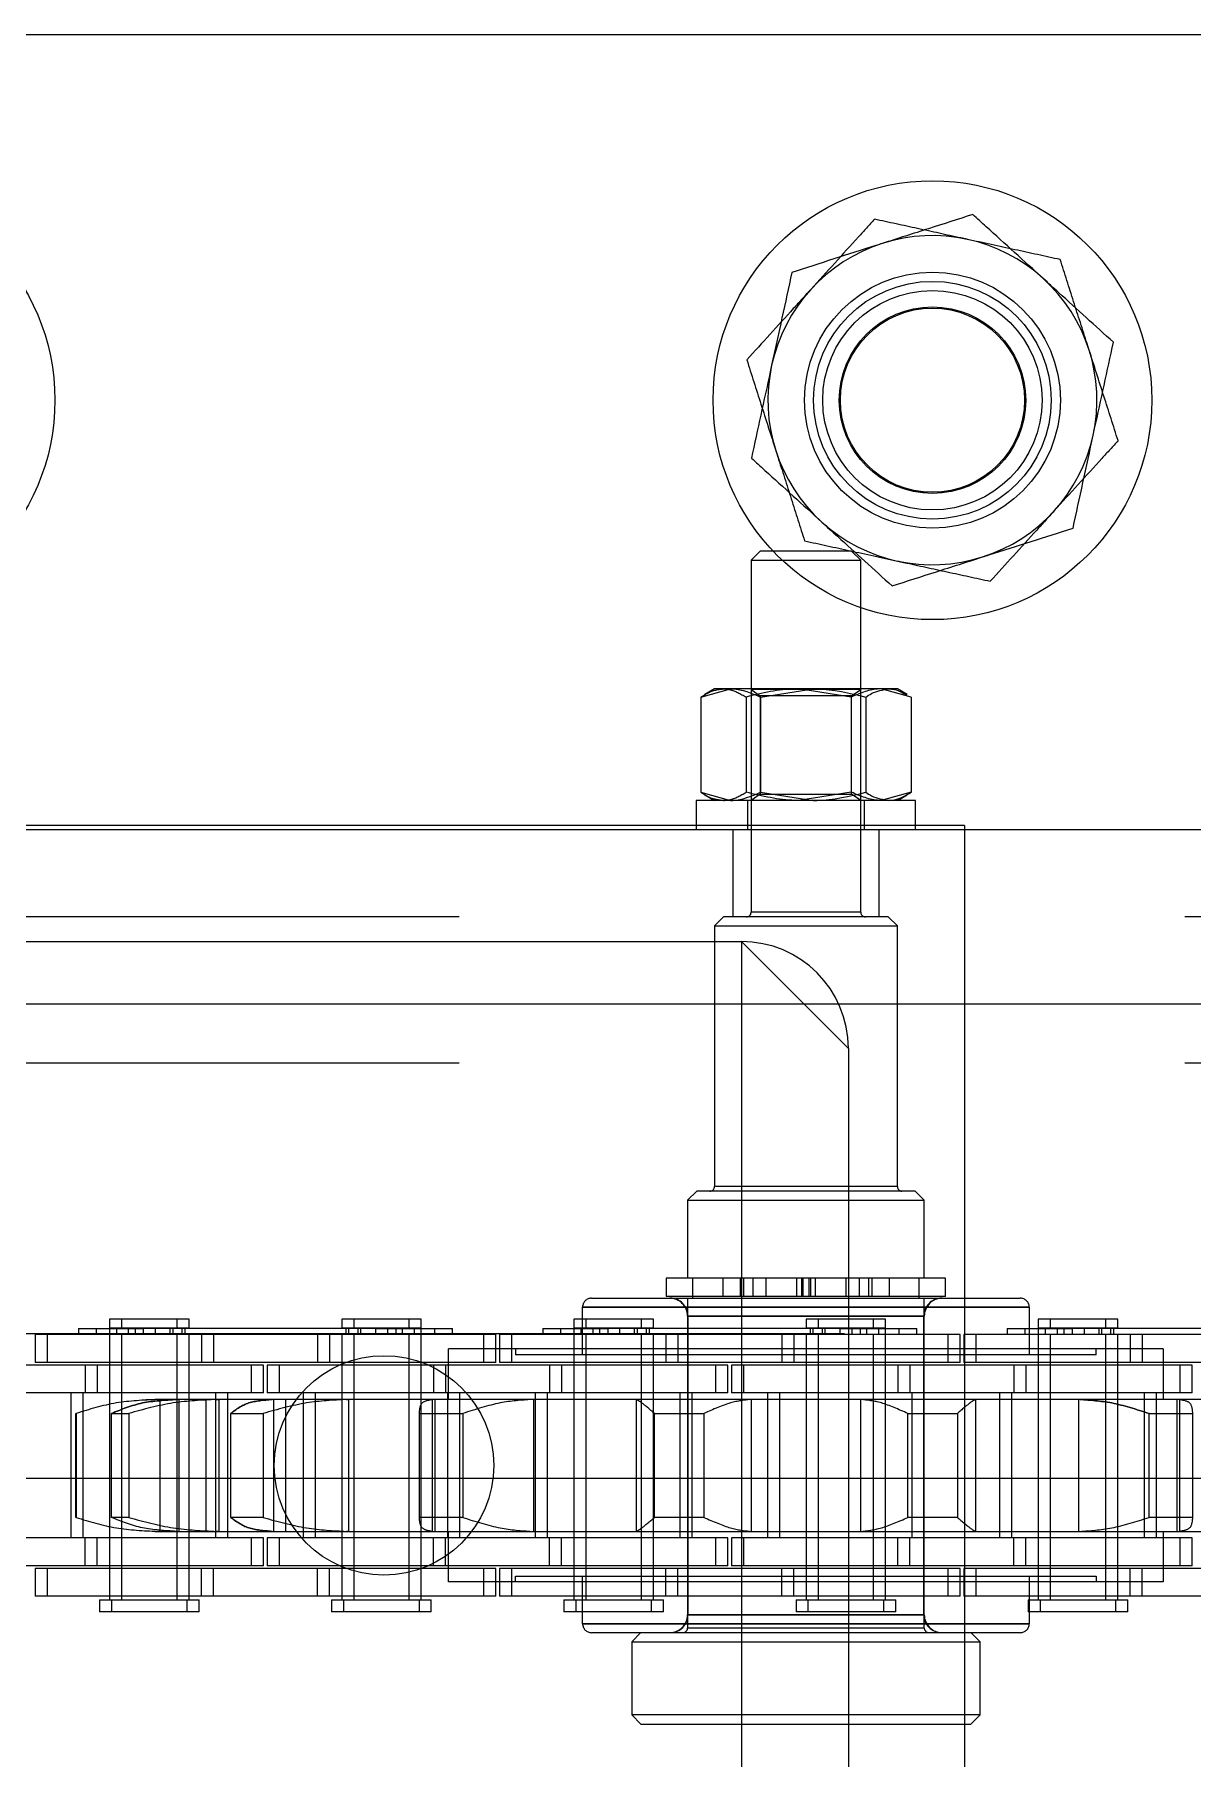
# Model space of a CAD drawing. Header units: metres. Extents: x 0 to 21025, y 0 to 14850.
# Drawn here: x 4612.4 to 4675.7, y 9285.4 to 9379.6 of the extents above; entities that cross this region are included whole.
import ezdxf

# ---------------------------------------------------------------- set-up
doc = ezdxf.new("R2010")
doc.units = ezdxf.units.M
doc.header["$LTSCALE"] = 25
doc.linetypes.add('HIDDEN2', pattern=[4.7625, 3.175, -1.5875])
doc.layers.add('SL4', color=4, linetype='Continuous')
doc.layers.add('ST1', color=7, linetype='HIDDEN2')

msp = doc.modelspace()

# ---------------------------------------------------------------- linework, layer by layer
at = {"layer": 'SL4'}
for p, q in [((4581.499, 9379.634), (4681.499, 9379.634)), ((4652.079, 9351.384), (4651.579, 9350.884)), ((4651.579, 9350.884), (4651.579, 9343.849)), ((4651.579, 9350.884), (4657.579, 9350.884)), ((4657.079, 9351.384), (4652.079, 9351.384)), ((4657.579, 9350.884), (4657.079, 9351.384)), ((4657.579, 9343.849), (4657.579, 9350.884)), ((4648.823, 9343.402), (4650.46, 9343.849)), ((4649.579, 9343.849), (4649.041, 9343.538)), ((4650.46, 9343.849), (4649.579, 9343.849)), ((4654.974, 9343.849), (4650.46, 9343.849)), ((4652.096, 9343.402), (4654.974, 9343.849)), ((4659.093, 9343.849), (4654.974, 9343.849)), ((4659.579, 9343.849), (4659.093, 9343.849)), ((4660.117, 9343.538), (4659.579, 9343.849)), ((4648.823, 9343.402), (4649.061, 9343.546)), ((4648.823, 9343.402), (4648.823, 9338.195)), ((4652.096, 9343.402), (4652.096, 9338.195)), ((4657.852, 9343.402), (4657.852, 9338.195)), ((4660.334, 9343.402), (4660.334, 9338.195)), ((4648.823, 9338.195), (4650.46, 9337.749)), ((4648.823, 9338.195), (4649.061, 9338.052)), ((4652.096, 9338.195), (4654.974, 9337.749)), ((4648.579, 9337.749), (4648.579, 9336.149)), ((4660.579, 9337.749), (4648.579, 9337.749)), ((4649.041, 9338.059), (4649.579, 9337.749)), ((4659.579, 9337.749), (4660.117, 9338.059)), ((4660.579, 9336.149), (4660.579, 9337.749)), ((4648.579, 9336.384), (4599.749, 9336.384)), ((4663.249, 9336.384), (4660.579, 9336.384)), ((4663.249, 9336.384), (4663.249, 9336.149)), ((4873.736, 9336.149), (3548.761, 9336.149)), ((3548.761, 9326.624), (4873.736, 9326.624))]:
    msp.add_line(p, q, dxfattribs=at)
for start, end in [(47.73252, 107.73252), (107.73252, 167.73252), (347.73252, 47.73252), (167.73252, 227.73252), (287.73252, 347.73252), (227.73252, 287.73252)]:
    msp.add_arc((4661.499, 9359.634), 9, start, end, dxfattribs=at)
for points, knots in [([(4663.707, 9369.789), (4662.903, 9369.532), (4661.281, 9369.013), (4659.604, 9368.477), (4658.758, 9368.206)], [0, 0, 0, 0, 0.495458, 1, 1, 1, 1]), ([(4667.552, 9366.294), (4666.506, 9367.245), (4665.204, 9368.428), (4663.953, 9369.565), (4663.707, 9369.789)], [0, 0, 0, 0, 0.803647, 1, 1, 1, 1]), ([(4658.758, 9368.206), (4658.64, 9368.168), (4657.752, 9367.884), (4656.077, 9367.349), (4654.569, 9366.867), (4653.808, 9366.623)], [0, 0, 0, 0, 0.07009, 0.530784, 1, 1, 1, 1]), ([(4653.808, 9366.623), (4653.629, 9365.799), (4653.267, 9364.134), (4652.893, 9362.414), (4652.704, 9361.546)], [0, 0, 0, 0, 0.495458, 1, 1, 1, 1]), ([(4671.397, 9362.799), (4670.408, 9363.698), (4669.14, 9364.851), (4667.839, 9366.033), (4667.552, 9366.294)], [0, 0, 0, 0, 0.779636, 1, 1, 1, 1]), ([(4670.293, 9357.721), (4670.32, 9357.842), (4670.518, 9358.753), (4670.891, 9360.472), (4671.228, 9362.018), (4671.397, 9362.799)], [0, 0, 0, 0, 0.07009, 0.530784, 1, 1, 1, 1]), ([(4652.704, 9361.546), (4652.678, 9361.426), (4652.48, 9360.514), (4652.106, 9358.796), (4651.77, 9357.249), (4651.6, 9356.468)], [0, 0, 0, 0, 0.07009, 0.530784, 1, 1, 1, 1]), ([(4669.189, 9352.644), (4669.369, 9353.468), (4669.73, 9355.133), (4670.105, 9356.853), (4670.293, 9357.721)], [0, 0, 0, 0, 0.495458, 1, 1, 1, 1]), ([(4651.6, 9356.468), (4651.846, 9356.245), (4653.098, 9355.107), (4654.399, 9353.924), (4655.446, 9352.973)], [0, 0, 0, 0, 0.196353, 1, 1, 1, 1]), ([(4655.446, 9352.973), (4655.732, 9352.713), (4657.033, 9351.53), (4658.302, 9350.377), (4659.291, 9349.479)], [0, 0, 0, 0, 0.2203639, 1, 1, 1, 1]), ([(4664.24, 9351.061), (4664.357, 9351.099), (4665.246, 9351.383), (4666.921, 9351.918), (4668.429, 9352.401), (4669.189, 9352.644)], [0, 0, 0, 0, 0.07009, 0.530784, 1, 1, 1, 1]), ([(4659.291, 9349.479), (4660.095, 9349.736), (4661.717, 9350.254), (4663.394, 9350.791), (4664.24, 9351.061)], [0, 0, 0, 0, 0.495458, 1, 1, 1, 1]), ([(4650.46, 9343.849), (4650.499, 9343.848), (4651.051, 9343.842), (4651.593, 9343.614), (4652.096, 9343.402)], [0, 0, 0, 0, 0.070201, 1, 1, 1, 1]), ([(4654.974, 9343.849), (4655.042, 9343.848), (4656.014, 9343.842), (4656.966, 9343.614), (4657.852, 9343.402)], [0, 0, 0, 0, 0.070201, 1, 1, 1, 1]), ([(4657.852, 9343.402), (4657.956, 9343.469), (4658.361, 9343.731), (4658.781, 9343.799), (4659.093, 9343.849)], [0, 0, 0, 0, 0.257551, 1, 1, 1, 1]), ([(4659.093, 9343.849), (4659.206, 9343.843), (4659.546, 9343.827), (4659.876, 9343.637), (4660.097, 9343.51)], [0, 0, 0, 0, 0.332546, 1, 1, 1, 1]), ([(4650.46, 9337.749), (4650.499, 9337.749), (4651.051, 9337.755), (4651.593, 9337.983), (4652.096, 9338.195)], [0, 0, 0, 0, 0.070201, 1, 1, 1, 1]), ([(4654.974, 9337.749), (4655.042, 9337.749), (4656.014, 9337.755), (4656.966, 9337.983), (4657.852, 9338.195)], [0, 0, 0, 0, 0.070201, 1, 1, 1, 1]), ([(4657.852, 9338.195), (4657.956, 9338.128), (4658.361, 9337.866), (4658.781, 9337.799), (4659.093, 9337.749)], [0, 0, 0, 0, 0.257551, 1, 1, 1, 1]), ([(4659.093, 9337.749), (4659.206, 9337.755), (4659.626, 9337.78), (4660.035, 9338.02), (4660.334, 9338.195)], [0, 0, 0, 0, 0.268634, 1, 1, 1, 1])]:
    msp.add_open_spline(points, degree=3, knots=knots, dxfattribs=at)
at = {"layer": 'ST1'}
for p, q in [((4651.579, 9343.849), (4651.579, 9331.634)), ((4651.579, 9343.849), (4651.579, 9343.823)), ((4657.061, 9343.402), (4654.183, 9343.849)), ((4657.579, 9331.634), (4657.579, 9343.849)), ((4657.579, 9343.823), (4657.579, 9343.849)), ((4660.334, 9343.402), (4658.698, 9343.849)), ((4651.306, 9343.402), (4651.306, 9338.195)), ((4657.579, 9343.823), (4651.579, 9343.823)), ((4651.579, 9343.823), (4652.079, 9343.473)), ((4656.836, 9343.473), (4652.079, 9343.473)), ((4652.079, 9343.473), (4652.079, 9338.099)), ((4657.079, 9343.473), (4656.836, 9343.473)), ((4657.061, 9343.402), (4657.061, 9338.195)), ((4657.079, 9343.473), (4657.579, 9343.823)), ((4657.079, 9338.099), (4657.079, 9343.473)), ((4657.061, 9338.195), (4654.183, 9337.749)), ((4660.334, 9338.195), (4658.698, 9337.749)), ((4651.379, 9337.749), (4651.379, 9336.149)), ((4652.079, 9338.099), (4651.579, 9337.749)), ((4652.079, 9338.099), (4657.079, 9338.099)), ((4657.579, 9337.749), (4657.079, 9338.099)), ((4657.779, 9336.149), (4657.779, 9337.749)), ((4660.579, 9336.384), (4648.579, 9336.384)), ((4650.579, 9336.149), (4650.579, 9331.386)), ((4658.579, 9331.386), (4658.579, 9336.149)), ((4663.249, 9336.149), (4663.249, 9261.149)), ((4657.579, 9331.634), (4651.579, 9331.634)), ((4873.736, 9331.386), (3548.761, 9331.386)), ((4650.079, 9331.384), (4649.579, 9330.884)), ((4649.579, 9330.884), (4659.579, 9330.884)), ((4649.579, 9330.884), (4649.579, 9316.634)), ((4659.079, 9331.384), (4650.079, 9331.384)), ((4659.579, 9330.884), (4659.079, 9331.384)), ((4659.579, 9316.634), (4659.579, 9330.884)), ((4605.599, 9330.034), (4651.049, 9330.034)), ((4656.899, 9324.184), (4651.049, 9330.034)), ((4651.049, 9330.034), (4651.049, 9052.734)), ((3548.761, 9326.624), (4873.736, 9326.624)), ((4656.899, 9324.184), (4656.899, 9058.584)), ((4873.736, 9323.386), (3548.761, 9323.386)), ((4659.579, 9316.634), (4649.625, 9316.634)), ((4648.604, 9316.384), (4648.104, 9315.884)), ((4648.104, 9315.884), (4661.054, 9315.884)), ((4648.104, 9315.884), (4648.104, 9311.629)), ((4660.554, 9316.384), (4648.604, 9316.384)), ((4661.054, 9315.884), (4660.554, 9316.384)), ((4661.054, 9311.629), (4661.054, 9315.884)), ((4662.222, 9311.629), (4646.935, 9311.629)), ((4646.935, 9311.629), (4646.935, 9310.629)), ((4648.379, 9311.629), (4648.379, 9310.529)), ((4648.379, 9311.629), (4648.379, 9310.629)), ((4650.032, 9311.629), (4650.032, 9310.629)), ((4650.983, 9311.629), (4650.983, 9310.629)), ((4651.158, 9311.629), (4651.158, 9310.629)), ((4651.675, 9311.629), (4651.675, 9310.629)), ((4652.379, 9311.629), (4652.379, 9310.629)), ((4654.079, 9310.629), (4654.079, 9311.629)), ((4654.329, 9311.629), (4654.329, 9310.629)), ((4654.417, 9311.629), (4654.417, 9310.629)), ((4654.74, 9311.629), (4654.74, 9310.629)), ((4654.829, 9311.629), (4654.829, 9310.629)), ((4655.079, 9311.629), (4655.079, 9310.629)), ((4656.779, 9310.629), (4656.779, 9311.629)), ((4657.483, 9311.629), (4657.483, 9310.629)), ((4658, 9311.629), (4658, 9310.629)), ((4658.175, 9311.629), (4658.175, 9310.629)), ((4659.126, 9311.629), (4659.126, 9310.629)), ((4660.779, 9310.529), (4660.779, 9311.629)), ((4660.779, 9310.629), (4660.779, 9311.629)), ((4662.222, 9310.629), (4662.222, 9311.629)), ((4642.364, 9307.44), (4642.364, 9310.04)), ((4642.364, 9310.04), (4666.794, 9310.04)), ((4666.794, 9310.04), (4642.364, 9310.04)), ((4642.852, 9310.529), (4666.305, 9310.529)), ((4662.222, 9310.629), (4646.935, 9310.629)), ((4648.104, 9310.529), (4648.104, 9292.489)), ((4661.054, 9292.489), (4661.054, 9310.529)), ((4666.794, 9310.04), (4666.794, 9307.44)), ((4620.18, 9309.384), (4616.49, 9309.384)), ((4616.49, 9309.384), (4616.49, 9308.91)), ((4617.145, 9309.384), (4617.145, 9308.91)), ((4620.835, 9309.384), (4620.18, 9309.384)), ((4620.18, 9308.91), (4620.18, 9309.384)), ((4620.835, 9308.91), (4620.835, 9309.384)), ((4632.88, 9309.384), (4629.19, 9309.384)), ((4629.19, 9309.384), (4629.19, 9308.91)), ((4629.845, 9309.384), (4629.845, 9308.91)), ((4633.535, 9309.384), (4632.88, 9309.384)), ((4632.88, 9308.91), (4632.88, 9309.384)), ((4633.535, 9308.91), (4633.535, 9309.384)), ((4645.58, 9309.384), (4641.89, 9309.384)), ((4641.89, 9309.384), (4641.89, 9308.91)), ((4642.545, 9309.384), (4642.545, 9308.91)), ((4646.235, 9309.384), (4645.58, 9309.384)), ((4645.58, 9308.91), (4645.58, 9309.384)), ((4646.235, 9308.91), (4646.235, 9309.384)), ((4648.104, 9309.551), (4648.104, 9293.216)), ((4661.029, 9309.551), (4648.128, 9309.551)), ((4648.128, 9309.551), (4648.128, 9293.216)), ((4648.128, 9309.551), (4661.029, 9309.551)), ((4658.28, 9309.384), (4654.59, 9309.384)), ((4654.59, 9309.384), (4654.59, 9308.91)), ((4655.245, 9309.384), (4655.245, 9308.91)), ((4658.935, 9309.384), (4658.28, 9309.384)), ((4658.28, 9308.91), (4658.28, 9309.384)), ((4658.935, 9308.91), (4658.935, 9309.384)), ((4661.029, 9293.216), (4661.029, 9309.551)), ((4661.054, 9293.216), (4661.054, 9309.551)), ((4670.98, 9309.384), (4667.29, 9309.384)), ((4667.29, 9309.384), (4667.29, 9308.91)), ((4667.945, 9309.384), (4667.945, 9308.91)), ((4671.635, 9309.384), (4670.98, 9309.384)), ((4670.98, 9308.91), (4670.98, 9309.384)), ((4671.635, 9308.91), (4671.635, 9309.384)), ((4458.259, 9308.604), (4681.499, 9308.604)), ((4621.51, 9308.541), (4612.415, 9308.541)), ((4612.415, 9308.541), (4612.415, 9307.021)), ((4613.07, 9308.541), (4613.07, 9307.021)), ((4614.783, 9308.873), (4618.335, 9308.873)), ((4614.783, 9308.873), (4614.783, 9308.541)), ((4615.759, 9308.873), (4615.759, 9308.541)), ((4616.49, 9308.91), (4620.18, 9308.91)), ((4616.49, 9308.873), (4616.49, 9307.021)), ((4616.49, 9308.541), (4616.49, 9294.042)), ((4616.859, 9308.91), (4616.859, 9308.541)), ((4617.145, 9308.541), (4617.145, 9307.021)), ((4617.145, 9308.541), (4617.145, 9294.042)), ((4617.514, 9308.91), (4617.514, 9308.541)), ((4617.883, 9308.873), (4617.883, 9308.541)), ((4618.335, 9308.873), (4618.335, 9308.541)), ((4631.035, 9308.873), (4618.335, 9308.873)), ((4618.99, 9308.873), (4618.99, 9308.541)), ((4619.811, 9308.541), (4619.811, 9308.91)), ((4619.954, 9308.873), (4619.954, 9308.541)), ((4620.18, 9308.91), (4620.835, 9308.91)), ((4620.18, 9307.021), (4620.18, 9308.541)), ((4620.18, 9294.042), (4620.18, 9308.541)), ((4620.466, 9308.541), (4620.466, 9308.91)), ((4620.609, 9308.873), (4620.609, 9308.541)), ((4620.835, 9307.021), (4620.835, 9308.541)), ((4620.835, 9294.042), (4620.835, 9308.541)), ((4621.51, 9308.541), (4621.51, 9307.021)), ((4627.86, 9308.541), (4621.51, 9308.541)), ((4622.165, 9308.541), (4622.165, 9307.021)), ((4627.86, 9308.541), (4627.86, 9307.021)), ((4636.955, 9308.541), (4627.86, 9308.541)), ((4628.515, 9308.541), (4628.515, 9307.021)), ((4629.19, 9308.91), (4632.88, 9308.91)), ((4629.19, 9308.541), (4629.19, 9307.021)), ((4629.19, 9308.541), (4629.19, 9294.042)), ((4629.416, 9308.873), (4629.416, 9308.541)), ((4629.559, 9308.91), (4629.559, 9308.541)), ((4629.845, 9308.541), (4629.845, 9307.021)), ((4629.845, 9308.541), (4629.845, 9294.042)), ((4630.071, 9308.873), (4630.071, 9308.541)), ((4630.214, 9308.91), (4630.214, 9308.541)), ((4631.035, 9308.873), (4631.035, 9308.541)), ((4631.035, 9308.873), (4634.266, 9308.873)), ((4631.69, 9308.873), (4631.69, 9308.541)), ((4632.142, 9308.873), (4632.142, 9308.541)), ((4632.511, 9308.541), (4632.511, 9308.91)), ((4632.88, 9308.91), (4633.535, 9308.91)), ((4632.88, 9307.021), (4632.88, 9308.541)), ((4632.88, 9294.042), (4632.88, 9308.541)), ((4633.166, 9308.541), (4633.166, 9308.91)), ((4633.535, 9307.021), (4633.535, 9308.873)), ((4633.535, 9294.042), (4633.535, 9308.541)), ((4634.266, 9308.873), (4634.266, 9308.541)), ((4634.266, 9308.873), (4635.242, 9308.873)), ((4635.242, 9308.541), (4635.242, 9308.873)), ((4637.61, 9308.541), (4636.955, 9308.541)), ((4636.955, 9307.021), (4636.955, 9308.541)), ((4637.61, 9307.021), (4637.61, 9308.541)), ((4646.91, 9308.541), (4637.815, 9308.541)), ((4637.815, 9308.541), (4637.815, 9307.021)), ((4638.47, 9308.541), (4638.47, 9307.021)), ((4640.183, 9308.873), (4643.735, 9308.873)), ((4640.183, 9308.873), (4640.183, 9308.541)), ((4641.159, 9308.873), (4641.159, 9308.541)), ((4641.89, 9308.91), (4645.58, 9308.91)), ((4641.89, 9308.873), (4641.89, 9307.021)), ((4641.89, 9308.541), (4641.89, 9294.042)), ((4642.259, 9308.91), (4642.259, 9308.541)), ((4642.545, 9308.541), (4642.545, 9307.021)), ((4642.545, 9308.541), (4642.545, 9294.042)), ((4642.914, 9308.91), (4642.914, 9308.541)), ((4643.283, 9308.873), (4643.283, 9308.541)), ((4643.735, 9308.873), (4643.735, 9308.541)), ((4656.435, 9308.873), (4643.735, 9308.873)), ((4644.39, 9308.873), (4644.39, 9308.541)), ((4645.211, 9308.541), (4645.211, 9308.91)), ((4645.354, 9308.873), (4645.354, 9308.541)), ((4645.58, 9308.91), (4646.235, 9308.91)), ((4645.58, 9307.021), (4645.58, 9308.541)), ((4645.58, 9294.042), (4645.58, 9308.541)), ((4645.866, 9308.541), (4645.866, 9308.91)), ((4646.009, 9308.873), (4646.009, 9308.541)), ((4646.235, 9307.021), (4646.235, 9308.541)), ((4646.235, 9294.042), (4646.235, 9308.541)), ((4646.91, 9308.541), (4646.91, 9307.021)), ((4653.26, 9308.541), (4646.91, 9308.541)), ((4647.565, 9308.541), (4647.565, 9307.021)), ((4653.26, 9308.541), (4653.26, 9307.021)), ((4662.355, 9308.541), (4653.26, 9308.541)), ((4653.915, 9308.541), (4653.915, 9307.021)), ((4654.59, 9308.91), (4658.28, 9308.91)), ((4654.59, 9308.541), (4654.59, 9307.021)), ((4654.59, 9308.541), (4654.59, 9294.042)), ((4654.816, 9308.873), (4654.816, 9308.541)), ((4654.959, 9308.91), (4654.959, 9308.541)), ((4655.245, 9308.541), (4655.245, 9307.021)), ((4655.245, 9308.541), (4655.245, 9294.042)), ((4655.471, 9308.873), (4655.471, 9308.541)), ((4655.614, 9308.91), (4655.614, 9308.541)), ((4656.435, 9308.873), (4656.435, 9308.541)), ((4656.435, 9308.873), (4659.665, 9308.873)), ((4657.09, 9308.873), (4657.09, 9308.541)), ((4657.542, 9308.873), (4657.542, 9308.541)), ((4657.911, 9308.541), (4657.911, 9308.91)), ((4658.28, 9308.91), (4658.935, 9308.91)), ((4658.28, 9307.021), (4658.28, 9308.541)), ((4658.28, 9294.042), (4658.28, 9308.541)), ((4658.566, 9308.541), (4658.566, 9308.91)), ((4658.935, 9307.021), (4658.935, 9308.873)), ((4658.935, 9294.042), (4658.935, 9308.541)), ((4659.665, 9308.873), (4659.665, 9308.541)), ((4659.665, 9308.873), (4660.642, 9308.873)), ((4660.642, 9308.541), (4660.642, 9308.873)), ((4663.01, 9308.541), (4662.355, 9308.541)), ((4662.355, 9307.021), (4662.355, 9308.541)), ((4663.01, 9307.021), (4663.01, 9308.541)), ((4672.31, 9308.541), (4663.215, 9308.541)), ((4663.215, 9308.541), (4663.215, 9307.021)), ((4663.87, 9308.541), (4663.87, 9307.021)), ((4665.583, 9308.873), (4669.135, 9308.873)), ((4665.583, 9308.873), (4665.583, 9308.541)), ((4666.559, 9308.873), (4666.559, 9308.541)), ((4667.29, 9308.91), (4670.98, 9308.91)), ((4667.29, 9308.873), (4667.29, 9307.021)), ((4667.29, 9308.541), (4667.29, 9294.042)), ((4667.659, 9308.91), (4667.659, 9308.541)), ((4667.945, 9308.541), (4667.945, 9307.021)), ((4667.945, 9308.541), (4667.945, 9294.042)), ((4668.314, 9308.91), (4668.314, 9308.541)), ((4668.683, 9308.873), (4668.683, 9308.541)), ((4669.135, 9308.873), (4669.135, 9308.541)), ((4681.835, 9308.873), (4669.135, 9308.873)), ((4669.79, 9308.873), (4669.79, 9308.541)), ((4670.611, 9308.541), (4670.611, 9308.91)), ((4670.754, 9308.873), (4670.754, 9308.541)), ((4670.98, 9308.91), (4671.635, 9308.91)), ((4670.98, 9307.021), (4670.98, 9308.541)), ((4670.98, 9294.042), (4670.98, 9308.541)), ((4671.266, 9308.541), (4671.266, 9308.91)), ((4671.409, 9308.873), (4671.409, 9308.541)), ((4671.635, 9307.021), (4671.635, 9308.541)), ((4671.635, 9294.042), (4671.635, 9308.541)), ((4672.31, 9308.541), (4672.31, 9307.021)), ((4678.66, 9308.541), (4672.31, 9308.541)), ((4672.965, 9308.541), (4672.965, 9307.021)), ((4635.035, 9304.989), (4635.035, 9307.759)), ((4674.123, 9307.759), (4635.035, 9307.759)), ((4638.699, 9307.759), (4638.699, 9307.44)), ((4670.458, 9307.44), (4638.699, 9307.44)), ((4670.458, 9307.44), (4670.458, 9307.759)), ((4674.123, 9307.759), (4674.123, 9304.989)), ((4615.16, 9306.869), (4608.81, 9306.869)), ((4621.51, 9307.021), (4612.415, 9307.021)), ((4615.16, 9306.869), (4615.16, 9305.349)), ((4624.255, 9306.869), (4615.16, 9306.869)), ((4615.815, 9306.869), (4615.815, 9305.349)), ((4616.49, 9306.869), (4616.49, 9305.349)), ((4617.145, 9306.869), (4617.145, 9305.349)), ((4620.18, 9305.349), (4620.18, 9306.869)), ((4620.835, 9305.349), (4620.835, 9306.869)), ((4627.86, 9307.021), (4621.51, 9307.021)), ((4624.91, 9306.869), (4624.255, 9306.869)), ((4624.255, 9305.349), (4624.255, 9306.869)), ((4624.91, 9305.349), (4624.91, 9306.869)), ((4634.21, 9306.869), (4625.115, 9306.869)), ((4625.115, 9306.869), (4625.115, 9305.349)), ((4625.77, 9306.869), (4625.77, 9305.349)), ((4636.955, 9307.021), (4627.86, 9307.021)), ((4629.19, 9306.869), (4629.19, 9305.349)), ((4629.845, 9306.869), (4629.845, 9305.349)), ((4632.88, 9305.349), (4632.88, 9306.869)), ((4633.535, 9305.349), (4633.535, 9306.869)), ((4634.21, 9306.869), (4634.21, 9305.349)), ((4640.56, 9306.869), (4634.21, 9306.869)), ((4634.865, 9306.869), (4634.865, 9305.349)), ((4637.61, 9307.021), (4636.955, 9307.021)), ((4646.91, 9307.021), (4637.815, 9307.021)), ((4640.56, 9306.869), (4640.56, 9305.349)), ((4649.655, 9306.869), (4640.56, 9306.869)), ((4641.215, 9306.869), (4641.215, 9305.349)), ((4641.89, 9306.869), (4641.89, 9305.349)), ((4642.545, 9306.869), (4642.545, 9305.349)), ((4645.58, 9305.349), (4645.58, 9306.869)), ((4646.235, 9305.349), (4646.235, 9306.869)), ((4653.26, 9307.021), (4646.91, 9307.021)), ((4650.31, 9306.869), (4649.655, 9306.869)), ((4649.655, 9305.349), (4649.655, 9306.869)), ((4650.31, 9305.349), (4650.31, 9306.869)), ((4659.61, 9306.869), (4650.515, 9306.869)), ((4650.515, 9306.869), (4650.515, 9305.349)), ((4651.17, 9306.869), (4651.17, 9305.349)), ((4662.355, 9307.021), (4653.26, 9307.021)), ((4654.59, 9306.869), (4654.59, 9305.349)), ((4655.245, 9306.869), (4655.245, 9305.349)), ((4658.28, 9305.349), (4658.28, 9306.869)), ((4658.935, 9305.349), (4658.935, 9306.869)), ((4659.61, 9306.869), (4659.61, 9305.349)), ((4665.96, 9306.869), (4659.61, 9306.869)), ((4660.265, 9306.869), (4660.265, 9305.349)), ((4663.01, 9307.021), (4662.355, 9307.021)), ((4672.31, 9307.021), (4663.215, 9307.021)), ((4665.96, 9306.869), (4665.96, 9305.349)), ((4675.055, 9306.869), (4665.96, 9306.869)), ((4666.615, 9306.869), (4666.615, 9305.349)), ((4667.29, 9306.869), (4667.29, 9305.349)), ((4667.945, 9306.869), (4667.945, 9305.349)), ((4670.98, 9305.349), (4670.98, 9306.869)), ((4671.635, 9305.349), (4671.635, 9306.869)), ((4678.66, 9307.021), (4672.31, 9307.021)), ((4675.71, 9306.869), (4675.055, 9306.869)), ((4675.055, 9305.349), (4675.055, 9306.869)), ((4675.71, 9305.349), (4675.71, 9306.869)), ((4615.16, 9305.349), (4608.81, 9305.349)), ((4614.375, 9305.349), (4614.375, 9297.419)), ((4615.03, 9305.349), (4615.03, 9297.419)), ((4624.255, 9305.349), (4615.16, 9305.349)), ((4616.49, 9305.349), (4616.49, 9297.419)), ((4617.145, 9305.349), (4617.145, 9297.419)), ((4620.18, 9297.419), (4620.18, 9305.349)), ((4620.835, 9297.419), (4620.835, 9305.349)), ((4622.295, 9297.419), (4622.295, 9305.349)), ((4622.95, 9297.419), (4622.95, 9305.349)), ((4624.91, 9305.349), (4624.255, 9305.349)), ((4634.21, 9305.349), (4625.115, 9305.349)), ((4627.075, 9305.349), (4627.075, 9297.419)), ((4627.73, 9305.349), (4627.73, 9297.419)), ((4629.19, 9305.349), (4629.19, 9297.419)), ((4629.845, 9305.349), (4629.845, 9297.419)), ((4632.88, 9297.419), (4632.88, 9305.349)), ((4633.535, 9297.419), (4633.535, 9305.349)), ((4640.56, 9305.349), (4634.21, 9305.349)), ((4634.995, 9297.419), (4634.995, 9305.349)), ((4635.65, 9297.419), (4635.65, 9305.349)), ((4639.775, 9305.349), (4639.775, 9297.419)), ((4640.43, 9305.349), (4640.43, 9297.419)), ((4649.655, 9305.349), (4640.56, 9305.349)), ((4641.89, 9305.349), (4641.89, 9297.419)), ((4642.545, 9305.349), (4642.545, 9297.419)), ((4645.58, 9297.419), (4645.58, 9305.349)), ((4646.235, 9297.419), (4646.235, 9305.349)), ((4647.695, 9297.419), (4647.695, 9305.349)), ((4648.35, 9297.419), (4648.35, 9305.349)), ((4650.31, 9305.349), (4649.655, 9305.349)), ((4659.61, 9305.349), (4650.515, 9305.349)), ((4652.475, 9305.349), (4652.475, 9297.419)), ((4653.13, 9305.349), (4653.13, 9297.419)), ((4654.59, 9305.349), (4654.59, 9297.419)), ((4655.245, 9305.349), (4655.245, 9297.419)), ((4658.28, 9297.419), (4658.28, 9305.349)), ((4658.935, 9297.419), (4658.935, 9305.349)), ((4665.96, 9305.349), (4659.61, 9305.349)), ((4660.395, 9297.419), (4660.395, 9305.349)), ((4661.05, 9297.419), (4661.05, 9305.349)), ((4665.175, 9305.349), (4665.175, 9297.419)), ((4665.83, 9305.349), (4665.83, 9297.419)), ((4675.055, 9305.349), (4665.96, 9305.349)), ((4667.29, 9305.349), (4667.29, 9297.419)), ((4667.945, 9305.349), (4667.945, 9297.419)), ((4670.98, 9297.419), (4670.98, 9305.349)), ((4671.635, 9297.419), (4671.635, 9305.349)), ((4673.095, 9297.419), (4673.095, 9305.349)), ((4673.75, 9297.419), (4673.75, 9305.349)), ((4675.71, 9305.349), (4675.055, 9305.349)), ((4618.492, 9304.98), (4618.971, 9304.989)), ((4619.112, 9304.989), (4618.971, 9304.989)), ((4619.239, 9304.989), (4619.112, 9304.989)), ((4619.112, 9304.989), (4619.239, 9304.989)), ((4619.239, 9304.989), (4619.239, 9297.779)), ((4620.169, 9304.989), (4619.239, 9304.989)), ((4622.334, 9304.989), (4620.169, 9304.989)), ((4620.278, 9304.989), (4620.278, 9297.779)), ((4621.776, 9297.779), (4621.776, 9304.989)), ((4622.462, 9304.989), (4622.334, 9304.989)), ((4622.334, 9304.989), (4622.462, 9304.989)), ((4622.462, 9304.989), (4622.462, 9297.779)), ((4625.376, 9304.989), (4622.462, 9304.989)), ((4629.444, 9304.989), (4625.376, 9304.989)), ((4625.454, 9304.989), (4625.454, 9297.779)), ((4626.123, 9297.779), (4626.123, 9304.989)), ((4629.559, 9304.989), (4629.444, 9304.989)), ((4629.444, 9304.989), (4629.559, 9304.989)), ((4629.559, 9304.989), (4629.559, 9297.779)), ((4634.105, 9304.989), (4629.559, 9304.989)), ((4633.431, 9304.284), (4633.431, 9298.483)), ((4639.586, 9304.989), (4634.105, 9304.989)), ((4634.143, 9304.989), (4634.143, 9297.779)), ((4634.293, 9297.779), (4634.293, 9304.989)), ((4639.674, 9304.989), (4639.586, 9304.989)), ((4639.674, 9304.989), (4639.674, 9297.779)), ((4645.297, 9304.989), (4639.674, 9304.989)), ((4645.297, 9304.989), (4645.297, 9297.779)), ((4645.303, 9304.989), (4645.297, 9304.989)), ((4651.537, 9304.989), (4645.303, 9304.989)), ((4651.587, 9304.989), (4651.537, 9304.989)), ((4651.587, 9304.989), (4651.587, 9297.779)), ((4657.571, 9304.989), (4651.587, 9304.989)), ((4657.571, 9304.989), (4657.571, 9297.779)), ((4657.621, 9304.989), (4657.571, 9304.989)), ((4663.854, 9304.989), (4657.621, 9304.989)), ((4663.861, 9304.989), (4663.854, 9304.989)), ((4663.861, 9304.989), (4663.861, 9297.779)), ((4669.483, 9304.989), (4663.861, 9304.989)), ((4669.483, 9304.989), (4669.483, 9297.779)), ((4669.571, 9304.989), (4669.483, 9304.989)), ((4675.053, 9304.989), (4669.571, 9304.989)), ((4674.865, 9304.989), (4674.865, 9297.779)), ((4675.015, 9304.989), (4675.015, 9297.779)), ((4679.598, 9304.989), (4675.053, 9304.989)), ((4614.639, 9304.227), (4614.662, 9304.227)), ((4614.639, 9298.541), (4614.639, 9304.227)), ((4614.662, 9304.227), (4614.662, 9298.541)), ((4616.601, 9304.227), (4617.539, 9304.227)), ((4616.601, 9298.541), (4616.601, 9304.227)), ((4617.539, 9304.227), (4617.539, 9298.541)), ((4623.119, 9304.227), (4624.883, 9304.227)), ((4623.119, 9298.541), (4623.119, 9304.227)), ((4624.883, 9304.227), (4624.883, 9298.541)), ((4633.433, 9304.227), (4635.808, 9304.227)), ((4633.433, 9298.541), (4633.433, 9304.227)), ((4635.808, 9304.227), (4635.808, 9298.541)), ((4646.297, 9304.227), (4648.998, 9304.227)), ((4646.297, 9298.541), (4646.297, 9304.227)), ((4648.998, 9304.227), (4648.998, 9298.541)), ((4660.16, 9304.227), (4662.861, 9304.227)), ((4660.16, 9298.541), (4660.16, 9304.227)), ((4662.861, 9304.227), (4662.861, 9298.541)), ((4673.349, 9298.541), (4673.349, 9304.227)), ((4673.349, 9304.227), (4675.725, 9304.227)), ((4675.725, 9304.227), (4675.725, 9298.541)), ((4681.499, 9300.666), (4458.259, 9300.666)), ((4614.662, 9298.541), (4614.639, 9298.541)), ((4617.539, 9298.541), (4616.601, 9298.541)), ((4618.971, 9297.779), (4619.112, 9297.779)), ((4619.112, 9297.779), (4619.239, 9297.779)), ((4619.239, 9297.779), (4619.112, 9297.779)), ((4619.239, 9297.779), (4620.169, 9297.779)), ((4620.169, 9297.779), (4622.334, 9297.779)), ((4622.334, 9297.779), (4622.462, 9297.779)), ((4622.462, 9297.779), (4622.334, 9297.779)), ((4622.462, 9297.779), (4625.376, 9297.779)), ((4624.883, 9298.541), (4623.119, 9298.541)), ((4625.376, 9297.779), (4629.444, 9297.779)), ((4629.444, 9297.779), (4629.559, 9297.779)), ((4629.559, 9297.779), (4629.444, 9297.779)), ((4629.559, 9297.779), (4634.105, 9297.779)), ((4635.808, 9298.541), (4633.433, 9298.541)), ((4634.105, 9297.779), (4639.586, 9297.779)), ((4635.035, 9295.009), (4635.035, 9297.779)), ((4639.586, 9297.779), (4639.674, 9297.779)), ((4639.674, 9297.779), (4645.297, 9297.779)), ((4645.297, 9297.779), (4645.303, 9297.779)), ((4645.303, 9297.779), (4651.537, 9297.779)), ((4648.998, 9298.541), (4646.297, 9298.541)), ((4651.537, 9297.779), (4651.587, 9297.779)), ((4651.587, 9297.779), (4657.571, 9297.779)), ((4657.571, 9297.779), (4657.621, 9297.779)), ((4657.621, 9297.779), (4663.854, 9297.779)), ((4662.861, 9298.541), (4660.16, 9298.541)), ((4663.854, 9297.779), (4663.861, 9297.779)), ((4663.861, 9297.779), (4669.483, 9297.779)), ((4669.483, 9297.779), (4669.571, 9297.779)), ((4669.571, 9297.779), (4675.053, 9297.779)), ((4675.725, 9298.541), (4673.349, 9298.541)), ((4674.123, 9297.779), (4674.123, 9295.009)), ((4675.053, 9297.779), (4679.598, 9297.779)), ((4615.16, 9297.419), (4608.81, 9297.419)), ((4615.16, 9295.899), (4615.16, 9297.419)), ((4624.255, 9297.419), (4615.16, 9297.419)), ((4615.815, 9295.899), (4615.815, 9297.419)), ((4616.49, 9297.419), (4616.49, 9295.899)), ((4617.145, 9297.419), (4617.145, 9295.899)), ((4620.18, 9295.899), (4620.18, 9297.419)), ((4620.835, 9295.899), (4620.835, 9297.419)), ((4624.91, 9297.419), (4624.255, 9297.419)), ((4624.255, 9295.899), (4624.255, 9297.419)), ((4624.91, 9295.899), (4624.91, 9297.419)), ((4634.21, 9297.419), (4625.115, 9297.419)), ((4625.115, 9297.419), (4625.115, 9295.899)), ((4625.77, 9297.419), (4625.77, 9295.899)), ((4629.19, 9297.419), (4629.19, 9295.899)), ((4629.845, 9297.419), (4629.845, 9295.899)), ((4632.88, 9295.899), (4632.88, 9297.419)), ((4633.535, 9295.899), (4633.535, 9297.419)), ((4634.21, 9295.899), (4634.21, 9297.419)), ((4640.56, 9297.419), (4634.21, 9297.419)), ((4634.865, 9295.899), (4634.865, 9297.419)), ((4640.56, 9295.899), (4640.56, 9297.419)), ((4649.655, 9297.419), (4640.56, 9297.419)), ((4641.215, 9295.899), (4641.215, 9297.419)), ((4641.89, 9297.419), (4641.89, 9295.899)), ((4642.545, 9297.419), (4642.545, 9295.899)), ((4645.58, 9295.899), (4645.58, 9297.419)), ((4646.235, 9295.899), (4646.235, 9297.419)), ((4650.31, 9297.419), (4649.655, 9297.419)), ((4649.655, 9295.899), (4649.655, 9297.419)), ((4650.31, 9295.899), (4650.31, 9297.419)), ((4659.61, 9297.419), (4650.515, 9297.419)), ((4650.515, 9297.419), (4650.515, 9295.899)), ((4651.17, 9297.419), (4651.17, 9295.899)), ((4654.59, 9297.419), (4654.59, 9295.899)), ((4655.245, 9297.419), (4655.245, 9295.899)), ((4658.28, 9295.899), (4658.28, 9297.419)), ((4658.935, 9295.899), (4658.935, 9297.419)), ((4659.61, 9295.899), (4659.61, 9297.419)), ((4665.96, 9297.419), (4659.61, 9297.419)), ((4660.265, 9295.899), (4660.265, 9297.419)), ((4665.96, 9295.899), (4665.96, 9297.419)), ((4675.055, 9297.419), (4665.96, 9297.419)), ((4666.615, 9295.899), (4666.615, 9297.419)), ((4667.29, 9297.419), (4667.29, 9295.899)), ((4667.945, 9297.419), (4667.945, 9295.899)), ((4670.98, 9295.899), (4670.98, 9297.419)), ((4671.635, 9295.899), (4671.635, 9297.419)), ((4675.71, 9297.419), (4675.055, 9297.419)), ((4675.055, 9295.899), (4675.055, 9297.419)), ((4675.71, 9295.899), (4675.71, 9297.419)), ((4615.16, 9295.899), (4608.81, 9295.899)), ((4624.255, 9295.899), (4615.16, 9295.899)), ((4624.91, 9295.899), (4624.255, 9295.899)), ((4634.21, 9295.899), (4625.115, 9295.899)), ((4640.56, 9295.899), (4634.21, 9295.899)), ((4649.655, 9295.899), (4640.56, 9295.899)), ((4650.31, 9295.899), (4649.655, 9295.899)), ((4659.61, 9295.899), (4650.515, 9295.899)), ((4665.96, 9295.899), (4659.61, 9295.899)), ((4675.055, 9295.899), (4665.96, 9295.899)), ((4675.71, 9295.899), (4675.055, 9295.899)), ((4621.51, 9295.747), (4612.415, 9295.747)), ((4612.415, 9295.747), (4612.415, 9294.227)), ((4613.07, 9295.747), (4613.07, 9294.227)), ((4616.49, 9295.747), (4616.49, 9294.227)), ((4617.145, 9295.747), (4617.145, 9294.227)), ((4620.18, 9294.227), (4620.18, 9295.747)), ((4620.835, 9294.227), (4620.835, 9295.747)), ((4621.51, 9294.227), (4621.51, 9295.747)), ((4627.86, 9295.747), (4621.51, 9295.747)), ((4622.165, 9294.227), (4622.165, 9295.747)), ((4627.86, 9294.227), (4627.86, 9295.747)), ((4636.955, 9295.747), (4627.86, 9295.747)), ((4628.515, 9294.227), (4628.515, 9295.747)), ((4629.19, 9295.747), (4629.19, 9294.227)), ((4629.845, 9295.747), (4629.845, 9294.227)), ((4632.88, 9294.227), (4632.88, 9295.747)), ((4633.535, 9294.227), (4633.535, 9295.747)), ((4674.123, 9295.009), (4635.035, 9295.009)), ((4637.61, 9295.747), (4636.955, 9295.747)), ((4636.955, 9294.227), (4636.955, 9295.747)), ((4637.61, 9294.227), (4637.61, 9295.747)), ((4646.91, 9295.747), (4637.815, 9295.747)), ((4637.815, 9295.747), (4637.815, 9294.227)), ((4638.47, 9295.747), (4638.47, 9294.227)), ((4638.699, 9295.327), (4670.458, 9295.327)), ((4638.699, 9295.009), (4638.699, 9295.327)), ((4641.89, 9295.747), (4641.89, 9294.227)), ((4642.364, 9292.727), (4642.364, 9295.327)), ((4642.545, 9295.747), (4642.545, 9294.227)), ((4645.58, 9294.227), (4645.58, 9295.747)), ((4646.235, 9294.227), (4646.235, 9295.747)), ((4646.91, 9294.227), (4646.91, 9295.747)), ((4653.26, 9295.747), (4646.91, 9295.747)), ((4647.565, 9294.227), (4647.565, 9295.747)), ((4653.26, 9294.227), (4653.26, 9295.747)), ((4662.355, 9295.747), (4653.26, 9295.747)), ((4653.915, 9294.227), (4653.915, 9295.747)), ((4654.59, 9295.747), (4654.59, 9294.227)), ((4655.245, 9295.747), (4655.245, 9294.227)), ((4658.28, 9294.227), (4658.28, 9295.747)), ((4658.935, 9294.227), (4658.935, 9295.747)), ((4663.01, 9295.747), (4662.355, 9295.747)), ((4662.355, 9294.227), (4662.355, 9295.747)), ((4663.01, 9294.227), (4663.01, 9295.747)), ((4672.31, 9295.747), (4663.215, 9295.747)), ((4663.215, 9295.747), (4663.215, 9294.227)), ((4663.87, 9295.747), (4663.87, 9294.227)), ((4666.794, 9295.327), (4666.794, 9292.727)), ((4667.29, 9295.747), (4667.29, 9294.227)), ((4667.945, 9295.747), (4667.945, 9294.227)), ((4670.458, 9295.327), (4670.458, 9295.009)), ((4670.98, 9294.227), (4670.98, 9295.747)), ((4671.635, 9294.227), (4671.635, 9295.747)), ((4672.31, 9294.227), (4672.31, 9295.747)), ((4678.66, 9295.747), (4672.31, 9295.747)), ((4672.965, 9294.227), (4672.965, 9295.747)), ((4621.51, 9294.227), (4612.415, 9294.227)), ((4615.936, 9294.042), (4620.733, 9294.042)), ((4615.936, 9294.042), (4615.936, 9293.384)), ((4616.591, 9294.042), (4616.591, 9293.384)), ((4620.733, 9294.042), (4621.388, 9294.042)), ((4620.733, 9293.384), (4620.733, 9294.042)), ((4621.388, 9293.384), (4621.388, 9294.042)), ((4627.86, 9294.227), (4621.51, 9294.227)), ((4636.955, 9294.227), (4627.86, 9294.227)), ((4628.636, 9294.042), (4633.433, 9294.042)), ((4628.636, 9294.042), (4628.636, 9293.384)), ((4629.291, 9294.042), (4629.291, 9293.384)), ((4633.433, 9294.042), (4634.088, 9294.042)), ((4633.433, 9293.384), (4633.433, 9294.042)), ((4634.088, 9293.384), (4634.088, 9294.042)), ((4637.61, 9294.227), (4636.955, 9294.227)), ((4646.91, 9294.227), (4637.815, 9294.227)), ((4641.336, 9294.042), (4646.133, 9294.042)), ((4641.336, 9294.042), (4641.336, 9293.384)), ((4641.991, 9294.042), (4641.991, 9293.384)), ((4646.133, 9294.042), (4646.788, 9294.042)), ((4646.133, 9293.384), (4646.133, 9294.042)), ((4646.788, 9293.384), (4646.788, 9294.042)), ((4653.26, 9294.227), (4646.91, 9294.227)), ((4662.355, 9294.227), (4653.26, 9294.227)), ((4654.036, 9294.042), (4658.833, 9294.042)), ((4654.036, 9294.042), (4654.036, 9293.384)), ((4654.691, 9294.042), (4654.691, 9293.384)), ((4658.833, 9294.042), (4659.488, 9294.042)), ((4658.833, 9293.384), (4658.833, 9294.042)), ((4659.488, 9293.384), (4659.488, 9294.042)), ((4663.01, 9294.227), (4662.355, 9294.227)), ((4672.31, 9294.227), (4663.215, 9294.227)), ((4666.736, 9294.042), (4671.533, 9294.042)), ((4666.736, 9294.042), (4666.736, 9293.384)), ((4667.391, 9294.042), (4667.391, 9293.384)), ((4671.533, 9294.042), (4672.188, 9294.042)), ((4671.533, 9293.384), (4671.533, 9294.042)), ((4672.188, 9293.384), (4672.188, 9294.042)), ((4678.66, 9294.227), (4672.31, 9294.227)), ((4620.733, 9293.384), (4615.936, 9293.384)), ((4621.388, 9293.384), (4620.733, 9293.384)), ((4633.433, 9293.384), (4628.636, 9293.384)), ((4634.088, 9293.384), (4633.433, 9293.384)), ((4646.133, 9293.384), (4641.336, 9293.384)), ((4646.788, 9293.384), (4646.133, 9293.384)), ((4661.029, 9293.216), (4648.128, 9293.216)), ((4648.128, 9293.216), (4661.029, 9293.216)), ((4658.833, 9293.384), (4654.036, 9293.384)), ((4659.488, 9293.384), (4658.833, 9293.384)), ((4671.533, 9293.384), (4666.736, 9293.384)), ((4672.188, 9293.384), (4671.533, 9293.384)), ((4642.364, 9292.727), (4666.794, 9292.727)), ((4666.794, 9292.727), (4642.364, 9292.727)), ((4642.852, 9292.239), (4666.305, 9292.239)), ((4645.554, 9292.239), (4645.054, 9291.739)), ((4661.054, 9292.489), (4648.104, 9292.489)), ((4664.104, 9291.739), (4663.604, 9292.239)), ((4645.054, 9291.739), (4664.104, 9291.739)), ((4645.054, 9291.739), (4645.054, 9287.739)), ((4664.104, 9287.739), (4664.104, 9291.739)), ((4664.104, 9287.739), (4645.054, 9287.739)), ((4645.054, 9287.739), (4645.554, 9287.239)), ((4663.604, 9287.239), (4664.104, 9287.739)), ((4645.554, 9287.239), (4663.604, 9287.239))]:
    msp.add_line(p, q, dxfattribs=at)
for centre, radius in [((4601.499, 9359.634), 12), ((4661.499, 9359.634), 12), ((4661.499, 9359.634), 7), ((4661.499, 9359.634), 6.5), ((4661.499, 9359.634), 6), ((4661.499, 9359.634), 5.1), ((4661.499, 9359.634), 5.036), ((4631.499, 9301.384), 6)]:
    msp.add_circle(centre, radius, dxfattribs=at)
for centre, radius, start, end in [((4651.329, 9331.634), 0.25, 270, 0), ((4657.829, 9331.634), 0.25, 180, 270), ((4651.049, 9324.184), 5.85, 0, 90), ((4649.329, 9316.634), 0.25, 270, 0), ((4659.829, 9316.634), 0.25, 180, 270), ((4642.852, 9310.04), 0.489, 90, 180), ((4647.127, 9309.551), 0.977, 0, 90), ((4647.153, 9309.553), 0.975, 359.89099, 89.89057), ((4662.005, 9309.553), 0.975, 90.10943, 180.10901), ((4662.031, 9309.551), 0.977, 90, 180), ((4666.305, 9310.04), 0.489, 0, 90), ((4647.127, 9293.216), 0.977, 270, 0), ((4647.153, 9293.214), 0.975, 270.10943, 0.10901), ((4662.005, 9293.214), 0.975, 179.89099, 269.89057), ((4662.031, 9293.216), 0.977, 180, 270), ((4642.852, 9292.727), 0.489, 180, 270), ((4647.854, 9292.489), 0.25, 270, 0), ((4661.304, 9292.489), 0.25, 180, 270), ((4666.305, 9292.727), 0.489, 270, 0)]:
    msp.add_arc(centre, radius, start, end, dxfattribs=at)
for points, knots in [([(4658.334, 9369.532), (4658.04, 9369.209), (4656.901, 9367.956), (4655.717, 9366.654), (4654.839, 9365.687)], [0, 0, 0, 0, 0.257551, 1, 1, 1, 1]), ([(4663.411, 9368.428), (4663.291, 9368.454), (4662.379, 9368.652), (4660.661, 9369.026), (4659.114, 9369.362), (4658.334, 9369.532)], [0, 0, 0, 0, 0.07009, 0.530784, 1, 1, 1, 1]), ([(4668.489, 9367.324), (4667.664, 9367.503), (4666, 9367.865), (4664.279, 9368.239), (4663.411, 9368.428)], [0, 0, 0, 0, 0.495458, 1, 1, 1, 1]), ([(4670.071, 9362.375), (4670.034, 9362.492), (4669.75, 9363.38), (4669.214, 9365.056), (4668.732, 9366.563), (4668.489, 9367.324)], [0, 0, 0, 0, 0.07009, 0.530784, 1, 1, 1, 1]), ([(4654.839, 9365.687), (4654.521, 9365.337), (4653.338, 9364.036), (4652.186, 9362.768), (4651.344, 9361.842)], [0, 0, 0, 0, 0.268634, 1, 1, 1, 1]), ([(4651.344, 9361.842), (4651.601, 9361.038), (4652.12, 9359.416), (4652.656, 9357.739), (4652.926, 9356.892)], [0, 0, 0, 0, 0.495458, 1, 1, 1, 1]), ([(4671.654, 9357.425), (4671.397, 9358.229), (4670.878, 9359.852), (4670.342, 9361.529), (4670.071, 9362.375)], [0, 0, 0, 0, 0.495458, 1, 1, 1, 1]), ([(4671.654, 9357.425), (4671.36, 9357.103), (4670.221, 9355.849), (4669.038, 9354.547), (4668.159, 9353.58)], [0, 0, 0, 0, 0.257551, 1, 1, 1, 1]), ([(4652.926, 9356.892), (4652.964, 9356.775), (4653.248, 9355.887), (4653.784, 9354.212), (4654.266, 9352.704), (4654.509, 9351.943)], [0, 0, 0, 0, 0.07009, 0.530784, 1, 1, 1, 1]), ([(4668.159, 9353.58), (4667.841, 9353.231), (4666.658, 9351.929), (4665.506, 9350.662), (4664.664, 9349.735)], [0, 0, 0, 0, 0.268634, 1, 1, 1, 1]), ([(4654.509, 9351.943), (4655.334, 9351.764), (4656.998, 9351.402), (4658.719, 9351.028), (4659.587, 9350.839)], [0, 0, 0, 0, 0.495458, 1, 1, 1, 1]), ([(4659.587, 9350.839), (4659.707, 9350.813), (4660.618, 9350.615), (4662.337, 9350.241), (4663.884, 9349.905), (4664.664, 9349.735)], [0, 0, 0, 0, 0.07009, 0.530784, 1, 1, 1, 1]), ([(4649.061, 9343.546), (4649.087, 9343.561), (4649.413, 9343.762), (4649.752, 9343.807), (4650.065, 9343.849)], [0, 0, 0, 0, 0.07729, 1, 1, 1, 1]), ([(4650.065, 9343.849), (4650.177, 9343.842), (4650.598, 9343.817), (4651.007, 9343.577), (4651.306, 9343.402)], [0, 0, 0, 0, 0.2686336, 1, 1, 1, 1]), ([(4654.183, 9343.849), (4654.115, 9343.848), (4653.144, 9343.842), (4652.191, 9343.614), (4651.306, 9343.402)], [0, 0, 0, 0, 0.070201, 1, 1, 1, 1]), ([(4658.698, 9343.849), (4658.659, 9343.848), (4658.106, 9343.842), (4657.565, 9343.614), (4657.061, 9343.402)], [0, 0, 0, 0, 0.070201, 1, 1, 1, 1]), ([(4650.065, 9337.749), (4650.177, 9337.755), (4650.598, 9337.78), (4651.007, 9338.02), (4651.306, 9338.195)], [0, 0, 0, 0, 0.2686336, 1, 1, 1, 1]), ([(4654.183, 9337.749), (4654.115, 9337.749), (4653.144, 9337.755), (4652.191, 9337.983), (4651.306, 9338.195)], [0, 0, 0, 0, 0.070201, 1, 1, 1, 1]), ([(4658.698, 9337.749), (4658.659, 9337.749), (4658.106, 9337.755), (4657.565, 9337.983), (4657.061, 9338.195)], [0, 0, 0, 0, 0.070201, 1, 1, 1, 1]), ([(4649.061, 9338.052), (4649.087, 9338.036), (4649.413, 9337.835), (4649.752, 9337.79), (4650.065, 9337.749)], [0, 0, 0, 0, 0.07729, 1, 1, 1, 1]), ([(4619.112, 9304.989), (4618.346, 9304.953), (4616.766, 9304.88), (4615.378, 9304.449), (4614.662, 9304.227)], [0, 0, 0, 0, 0.484725, 1, 1, 1, 1]), ([(4616.601, 9304.227), (4617.139, 9304.449), (4618.183, 9304.88), (4619.521, 9304.953), (4620.169, 9304.989)], [0, 0, 0, 0, 0.515264, 1, 1, 1, 1]), ([(4620.169, 9304.989), (4619.521, 9304.953), (4618.183, 9304.88), (4617.139, 9304.449), (4616.601, 9304.227)], [0, 0, 0, 0, 0.484736, 1, 1, 1, 1]), ([(4622.334, 9304.989), (4621.542, 9304.953), (4619.91, 9304.88), (4618.345, 9304.449), (4617.539, 9304.227)], [0, 0, 0, 0, 0.484722, 1, 1, 1, 1]), ([(4623.119, 9304.227), (4623.416, 9304.449), (4623.99, 9304.88), (4624.923, 9304.953), (4625.376, 9304.989)], [0, 0, 0, 0, 0.515263, 1, 1, 1, 1]), ([(4625.376, 9304.989), (4624.923, 9304.953), (4623.99, 9304.88), (4623.416, 9304.449), (4623.119, 9304.227)], [0, 0, 0, 0, 0.484737, 1, 1, 1, 1]), ([(4629.444, 9304.989), (4628.723, 9304.953), (4627.235, 9304.88), (4625.683, 9304.449), (4624.883, 9304.227)], [0, 0, 0, 0, 0.484736, 1, 1, 1, 1]), ([(4633.433, 9304.227), (4633.451, 9304.449), (4633.487, 9304.88), (4633.903, 9304.953), (4634.105, 9304.989)], [0, 0, 0, 0, 0.51526, 1, 1, 1, 1]), ([(4639.586, 9304.989), (4639.022, 9304.953), (4637.858, 9304.88), (4636.505, 9304.449), (4635.808, 9304.227)], [0, 0, 0, 0, 0.484737, 1, 1, 1, 1]), ([(4646.297, 9304.227), (4646.035, 9304.449), (4645.527, 9304.88), (4645.376, 9304.953), (4645.303, 9304.989)], [0, 0, 0, 0, 0.515254, 1, 1, 1, 1]), ([(4651.537, 9304.989), (4651.198, 9304.953), (4650.498, 9304.88), (4649.508, 9304.449), (4648.998, 9304.227)], [0, 0, 0, 0, 0.4847352, 1, 1, 1, 1]), ([(4660.16, 9304.227), (4659.649, 9304.449), (4658.66, 9304.88), (4657.96, 9304.953), (4657.621, 9304.989)], [0, 0, 0, 0, 0.515257, 1, 1, 1, 1]), ([(4663.854, 9304.989), (4663.781, 9304.953), (4663.63, 9304.88), (4663.123, 9304.449), (4662.861, 9304.227)], [0, 0, 0, 0, 0.484725, 1, 1, 1, 1]), ([(4673.349, 9304.227), (4672.652, 9304.449), (4671.3, 9304.88), (4670.136, 9304.953), (4669.571, 9304.989)], [0, 0, 0, 0, 0.515263, 1, 1, 1, 1]), ([(4669.571, 9304.989), (4670.136, 9304.953), (4671.3, 9304.88), (4672.652, 9304.449), (4673.349, 9304.227)], [0, 0, 0, 0, 0.484737, 1, 1, 1, 1]), ([(4675.053, 9304.989), (4675.255, 9304.953), (4675.671, 9304.88), (4675.706, 9304.449), (4675.725, 9304.227)], [0, 0, 0, 0, 0.484735, 1, 1, 1, 1]), ([(4614.662, 9298.541), (4615.378, 9298.318), (4616.766, 9297.887), (4618.346, 9297.814), (4619.112, 9297.779)], [0, 0, 0, 0, 0.515254, 1, 1, 1, 1]), ([(4620.169, 9297.779), (4619.521, 9297.814), (4618.183, 9297.887), (4617.139, 9298.318), (4616.601, 9298.541)], [0, 0, 0, 0, 0.4847361, 1, 1, 1, 1]), ([(4617.539, 9298.541), (4618.345, 9298.318), (4619.91, 9297.887), (4621.542, 9297.814), (4622.334, 9297.779)], [0, 0, 0, 0, 0.5152562, 1, 1, 1, 1]), ([(4625.376, 9297.779), (4624.923, 9297.814), (4623.99, 9297.887), (4623.416, 9298.318), (4623.119, 9298.541)], [0, 0, 0, 0, 0.484737, 1, 1, 1, 1]), ([(4623.119, 9298.541), (4623.416, 9298.318), (4623.99, 9297.887), (4624.923, 9297.814), (4625.376, 9297.779)], [0, 0, 0, 0, 0.5152633, 1, 1, 1, 1]), ([(4624.883, 9298.541), (4625.683, 9298.318), (4627.235, 9297.887), (4628.723, 9297.814), (4629.444, 9297.779)], [0, 0, 0, 0, 0.515264, 1, 1, 1, 1]), ([(4634.105, 9297.779), (4633.903, 9297.814), (4633.487, 9297.887), (4633.451, 9298.318), (4633.433, 9298.541)], [0, 0, 0, 0, 0.484735, 1, 1, 1, 1]), ([(4635.808, 9298.541), (4636.505, 9298.318), (4637.858, 9297.887), (4639.022, 9297.814), (4639.586, 9297.779)], [0, 0, 0, 0, 0.515263, 1, 1, 1, 1]), ([(4645.303, 9297.779), (4645.376, 9297.814), (4645.527, 9297.887), (4646.035, 9298.318), (4646.297, 9298.541)], [0, 0, 0, 0, 0.484725, 1, 1, 1, 1]), ([(4648.998, 9298.541), (4649.508, 9298.318), (4650.498, 9297.887), (4651.198, 9297.814), (4651.537, 9297.779)], [0, 0, 0, 0, 0.515258, 1, 1, 1, 1]), ([(4657.621, 9297.779), (4657.96, 9297.814), (4658.66, 9297.887), (4659.649, 9298.318), (4660.16, 9298.541)], [0, 0, 0, 0, 0.484735, 1, 1, 1, 1]), ([(4662.861, 9298.541), (4663.123, 9298.318), (4663.63, 9297.887), (4663.781, 9297.814), (4663.854, 9297.779)], [0, 0, 0, 0, 0.515254, 1, 1, 1, 1]), ([(4669.571, 9297.779), (4670.136, 9297.814), (4671.3, 9297.887), (4672.652, 9298.318), (4673.349, 9298.541)], [0, 0, 0, 0, 0.484736, 1, 1, 1, 1]), ([(4675.725, 9298.541), (4675.706, 9298.318), (4675.671, 9297.887), (4675.255, 9297.814), (4675.053, 9297.779)], [0, 0, 0, 0, 0.5152602, 1, 1, 1, 1])]:
    msp.add_open_spline(points, degree=3, knots=knots, dxfattribs=at)

doc.saveas('drawing.dxf')
